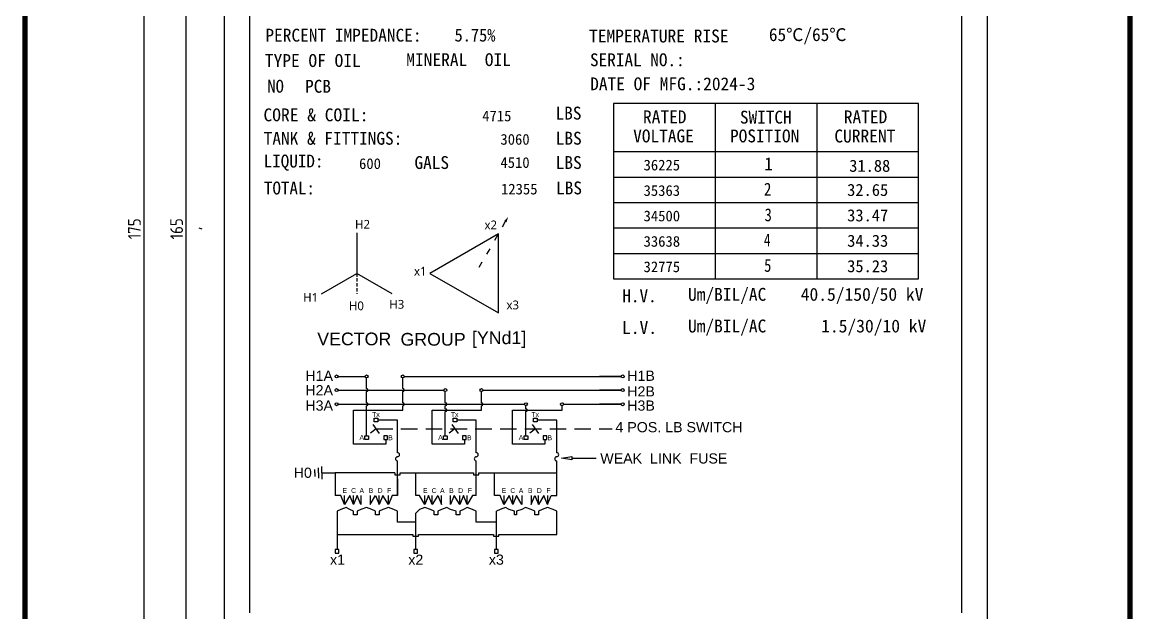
# Model space of a CAD drawing. Header units: inches. Extents: x 198356 to 209798, y -190593 to -183267.
# Drawn here: x 209579.4 to 209797.8, y -190119 to -190002.9 of the extents above; entities that cross this region are included whole.
import ezdxf
from ezdxf.enums import TextEntityAlignment as Align

# ---------------------------------------------------------------- set-up
doc = ezdxf.new("R2010")
doc.units = ezdxf.units.IN
doc.header["$LTSCALE"] = 13
doc.linetypes.add('ACAD_ISO03W100', pattern=[1.18, 0.47, -0.71])
doc.linetypes.add('DASHED', pattern=[0.75, 0.5, -0.25])
for name, color, linetype in [('1', 4, 'Continuous'), ('2', 3, 'Continuous'), ('4虚线层', 6, 'DASHED'), ('PDF_Geometry', 7, 'Continuous')]:
    doc.layers.add(name, color=color, linetype=linetype)
doc.layers.add('标注、文本', color=3, linetype='Continuous', lineweight=25)
doc.styles.add('Note Text (ANSI)', font='arial.ttf')
doc.styles.add('PDF FangSong', font='simfang.ttf')
doc.styles.get("Standard").update_dxf_attribs({"font": 'gbenor.shx', "bigfont": 'gbcbig.shx'})
doc.styles.add('宋体', font='msyh.ttf', dxfattribs={"width": 0.6})
doc.dimstyles.new('ISO-25', dxfattribs={"dimtxt": 2.5, "dimasz": 2.5, "dimexe": 1.25, "dimexo": 0.625, "dimtad": 1, "dimtxsty": 'Standard', "dimcen": 2.5, "dimadec": 0, "dimazin": 0, "dimtfac": 1, "dimtmove": 0, "dimatfit": 3, "dimfxl": 1, "dimarcsym": 0})

# ---------------------------------------------------------------- blocks, each defined once
blk = doc.blocks.new('*D58')
at = {"layer": '2', "color": 0, "linetype": 'Continuous', "lineweight": -2}
for p, q in [((209620.98, -189961.01), (209610.43, -189961.01)), ((209611.68, -190123.52), (209611.68, -189963.51)), ((209620.98, -190126.02), (209610.43, -190126.02))]:
    blk.add_line(p, q, dxfattribs=at)
at = {"layer": '2', "color": 0, "linetype": 'Continuous'}
for points in [[(209611.27, -189963.51), (209612.1, -189963.51), (209611.68, -189961.01)], [(209611.27, -190123.52), (209612.1, -190123.52), (209611.68, -190126.02)]]:
    blk.add_solid(points, dxfattribs=at)
at = {"layer": 'Defpoints', "color": 0, "linetype": 'Continuous'}
for p in [(209611.68, -189961.01), (209621.61, -189961.01), (209621.61, -190126.02)]:
    blk.add_point(p, dxfattribs=at)
at = {"layer": '2', "color": 0, "linetype": 'Continuous', "insert": (209609.81, -190043.52), "char_height": 2.5, "attachment_point": 5, "rotation": 90}
blk.add_mtext('165', dxfattribs=at)
blk = doc.blocks.new('*D59')
at = {"layer": '2', "color": 0, "linetype": 'Continuous', "lineweight": -2}
for p, q in [((209618.57, -189956.01), (209602.12, -189956.01)), ((209603.37, -189958.51), (209603.37, -190128.52)), ((209618.57, -190131.02), (209602.12, -190131.02))]:
    blk.add_line(p, q, dxfattribs=at)
at = {"layer": '2', "color": 0, "linetype": 'Continuous'}
for points in [[(209602.95, -189958.51), (209603.79, -189958.51), (209603.37, -189956.01)], [(209602.95, -190128.52), (209603.79, -190128.52), (209603.37, -190131.02)]]:
    blk.add_solid(points, dxfattribs=at)
at = {"layer": 'Defpoints', "color": 0, "linetype": 'Continuous'}
for p in [(209619.19, -189956.01), (209603.37, -190131.02), (209619.19, -190131.02)]:
    blk.add_point(p, dxfattribs=at)
at = {"layer": '2', "color": 0, "linetype": 'Continuous', "insert": (209601.5, -190043.52), "char_height": 2.5, "attachment_point": 5, "rotation": 90}
blk.add_mtext('175', dxfattribs=at)

msp = doc.modelspace()

# ---------------------------------------------------------------- linework, layer by layer
at = {"layer": '1', "color": 0, "linetype": 'Continuous'}
for p, q in [((209579.967, -190238.588), (209579.967, -189889.568)), ((209797.317, -189889.568), (209797.317, -190238.588))]:
    msp.add_line(p, q, dxfattribs=at)
at = {"layer": '1', "const_width": 1.05}
msp.add_lwpolyline([(209579.967, -189889.568), (209797.317, -189889.568), (209797.317, -190238.588), (209579.967, -190238.588), (209579.967, -189889.568), (209797.317, -189889.568)], dxfattribs=at)
at = {"layer": '2'}
for p, q in [((209673.076, -190044.496), (209659.587, -190052.284)), ((209673.076, -190060.072), (209673.076, -190044.496)), ((209659.587, -190052.284), (209673.076, -190060.072)), ((209652.705, -190091.523), (209641.005, -190091.523)), ((209653.785, -190091.523), (209668.185, -190091.523)), ((209669.265, -190091.523), (209684.565, -190091.523))]:
    msp.add_line(p, q, dxfattribs=at)
at = {"layer": '2', "linetype": 'Continuous'}
for p, q in [((209641.548, -190072.552), (209646.878, -190072.552)), ((209654.564, -190072.552), (209692.964, -190072.552)), ((209692.964, -190072.552), (209697.239, -190072.552)), ((209697.239, -190072.552), (209692.964, -190072.552)), ((209641.548, -190075.232), (209647.871, -190075.232)), ((209647.871, -190075.232), (209662.358, -190075.232)), ((209670.044, -190075.232), (209692.964, -190075.232)), ((209692.964, -190075.232), (209697.239, -190075.232)), ((209697.239, -190075.232), (209692.964, -190075.232)), ((209641.548, -190078.009), (209647.871, -190078.009)), ((209647.871, -190078.009), (209678.198, -190078.009)), ((209685.884, -190078.009), (209692.964, -190078.009)), ((209692.964, -190078.009), (209697.239, -190078.009)), ((209697.239, -190078.009), (209692.964, -190078.009)), ((209652.705, -190091.523), (209652.705, -190091.883)), ((209652.705, -190091.883), (209653.785, -190091.883)), ((209653.785, -190091.883), (209653.785, -190091.523)), ((209656.845, -190095.928), (209656.845, -190091.523)), ((209668.185, -190091.523), (209668.185, -190091.883)), ((209668.185, -190091.883), (209669.265, -190091.883)), ((209669.265, -190091.883), (209669.265, -190091.523)), ((209672.325, -190095.928), (209672.325, -190091.523))]:
    msp.add_line(p, q, dxfattribs=at)
at = {"layer": '2', "color": 3}
msp.add_line((209687.503, -190088.591), (209692.345, -190088.591), dxfattribs=at)
at = {"layer": '2', "linetype": 'Continuous'}
for points in [[(209695.691, -190018.915), (209695.691, -190053.345)], [(209755.733, -190053.345), (209755.733, -190018.915), (209695.691, -190018.915)], [(209715.686, -190018.915), (209715.686, -190053.345)], [(209735.682, -190018.915), (209735.682, -190053.345)], [(209695.691, -190028.294), (209755.733, -190028.294)], [(209695.691, -190033.349), (209755.733, -190033.349)], [(209695.691, -190038.348), (209755.733, -190038.348)], [(209695.691, -190043.347), (209755.733, -190043.347)], [(209695.691, -190048.346), (209755.733, -190048.346)], [(209695.691, -190053.345), (209755.733, -190053.345)], [(209647.167, -190074.943), (209647.167, -190072.841)], [(209647.167, -190077.72), (209647.167, -190075.522)], [(209662.647, -190077.72), (209662.647, -190075.522)], [(209647.167, -190084.253), (209647.167, -190078.299)], [(209662.647, -190078.889), (209662.647, -190078.299)], [(209662.647, -190084.253), (209662.647, -190079.468)], [(209678.487, -190078.889), (209678.487, -190078.299)], [(209678.487, -190084.253), (209678.487, -190079.468)], [(209648.685, -190081.119), (209648.685, -190080.759), (209649.045, -190080.759), (209649.405, -190080.759), (209649.405, -190081.119), (209649.405, -190081.479), (209649.045, -190081.479), (209648.685, -190081.479), (209648.685, -190081.119)], [(209653.245, -190087.541), (209653.245, -190081.119)], [(209664.165, -190081.119), (209664.165, -190080.759), (209664.525, -190080.759), (209664.885, -190080.759), (209664.885, -190081.119), (209664.885, -190081.479), (209664.525, -190081.479), (209664.165, -190081.479), (209664.165, -190081.119)], [(209668.725, -190087.541), (209668.725, -190081.119)], [(209680.005, -190081.119), (209680.005, -190080.759), (209680.365, -190080.759), (209680.725, -190080.759), (209680.725, -190081.119), (209680.725, -190081.479), (209680.365, -190081.479), (209680.005, -190081.479), (209680.005, -190081.119)], [(209684.565, -190087.541), (209684.565, -190081.119)], [(209646.807, -190084.613), (209646.807, -190084.253), (209647.167, -190084.253), (209647.527, -190084.253), (209647.527, -190084.613), (209647.527, -190084.973), (209647.167, -190084.973), (209646.807, -190084.973), (209646.807, -190084.613)], [(209651.284, -190084.613), (209651.284, -190084.253), (209650.924, -190084.253), (209650.564, -190084.253), (209650.564, -190084.613), (209650.564, -190084.973), (209650.924, -190084.973), (209651.284, -190084.973), (209651.284, -190084.613)], [(209662.287, -190084.613), (209662.287, -190084.253), (209662.647, -190084.253), (209663.007, -190084.253), (209663.007, -190084.613), (209663.007, -190084.973), (209662.647, -190084.973), (209662.287, -190084.973), (209662.287, -190084.613)], [(209666.764, -190084.613), (209666.764, -190084.253), (209666.404, -190084.253), (209666.044, -190084.253), (209666.044, -190084.613), (209666.044, -190084.973), (209666.404, -190084.973), (209666.764, -190084.973), (209666.764, -190084.613)], [(209678.127, -190084.613), (209678.127, -190084.253), (209678.487, -190084.253), (209678.847, -190084.253), (209678.847, -190084.613), (209678.847, -190084.973), (209678.487, -190084.973), (209678.127, -190084.973), (209678.127, -190084.613)], [(209682.604, -190084.613), (209682.604, -190084.253), (209682.244, -190084.253), (209681.884, -190084.253), (209681.884, -190084.613), (209681.884, -190084.973), (209682.244, -190084.973), (209682.604, -190084.973), (209682.604, -190084.613)], [(209653.245, -190095.928), (209653.245, -190089.141)], [(209668.725, -190095.928), (209668.725, -190089.141)], [(209684.565, -190095.928), (209684.565, -190089.141)], [(209638.359, -190091.523), (209641.005, -190091.523)], [(209641.005, -190091.523), (209641.005, -190095.928)], [(209653.245, -190095.928), (209653.245, -190092.688), (209653.245, -190095.928)], [(209644.605, -190097.728), (209643.885, -190095.928), (209642.805, -190097.728), (209642.085, -190095.928), (209641.005, -190095.928)], [(209642.805, -190097.728), (209642.805, -190095.928)], [(209646.045, -190095.928), (209646.045, -190097.728), (209645.325, -190095.928), (209644.605, -190097.728), (209644.605, -190095.928)], [(209647.845, -190095.928), (209647.845, -190097.728), (209648.925, -190095.928), (209649.645, -190097.728), (209649.645, -190095.928)], [(209650.365, -190095.928), (209649.645, -190097.728)], [(209651.445, -190097.728), (209650.365, -190095.928)], [(209653.245, -190095.928), (209652.165, -190095.928), (209651.445, -190097.728), (209651.445, -190095.928)], [(209658.645, -190097.728), (209657.565, -190095.928), (209656.845, -190095.928)], [(209661.165, -190095.928), (209660.085, -190097.728), (209659.365, -190095.928), (209658.645, -190097.728), (209658.645, -190095.928)], [(209660.085, -190097.728), (209660.085, -190095.928)], [(209661.165, -190095.928), (209661.885, -190097.728)], [(209661.885, -190097.728), (209661.885, -190095.928)], [(209668.725, -190095.928), (209668.005, -190095.928), (209666.925, -190097.728), (209666.205, -190095.928), (209665.485, -190097.728), (209664.405, -190095.928), (209663.685, -190097.728), (209663.685, -190095.928)], [(209665.485, -190097.728), (209665.485, -190095.928)], [(209666.925, -190097.728), (209666.925, -190095.928)], [(209674.125, -190095.928), (209674.125, -190097.728), (209673.405, -190095.928), (209672.325, -190095.928)], [(209677.725, -190095.928), (209677.725, -190097.728), (209676.645, -190095.928), (209675.925, -190097.728), (209675.205, -190095.928), (209674.125, -190097.728)], [(209675.925, -190097.728), (209675.925, -190095.928)], [(209679.525, -190095.928), (209679.525, -190097.728), (209680.245, -190095.928), (209680.965, -190097.728), (209680.965, -190095.928)], [(209682.045, -190095.928), (209680.965, -190097.728)], [(209682.765, -190095.928), (209682.765, -190097.728), (209682.045, -190095.928)], [(209682.765, -190097.728), (209683.485, -190095.928), (209684.565, -190095.928)], [(209644.605, -190099.043), (209643.885, -190098.683), (209643.165, -190098.323), (209642.085, -190098.683), (209641.365, -190099.043)], [(209641.365, -190099.043), (209641.365, -190106.561)], [(209644.605, -190099.763), (209644.605, -190099.043)], [(209648.925, -190099.043), (209648.205, -190098.683), (209647.125, -190098.323), (209646.045, -190098.683), (209645.325, -190099.043)], [(209645.325, -190099.043), (209645.325, -190099.763)], [(209648.925, -190099.763), (209648.925, -190099.043)], [(209653.245, -190099.043), (209652.525, -190098.683), (209651.445, -190098.323), (209650.365, -190098.683), (209649.645, -190099.043)], [(209649.645, -190099.043), (209649.645, -190099.763)], [(209653.245, -190101.203), (209653.245, -190099.043)], [(209660.445, -190099.043), (209659.725, -190098.683), (209658.645, -190098.323), (209657.565, -190098.683), (209656.845, -190099.403)], [(209656.845, -190106.561), (209656.845, -190099.403)], [(209660.445, -190099.763), (209660.445, -190099.043)], [(209664.765, -190099.043), (209663.685, -190098.683), (209662.965, -190098.323), (209661.885, -190098.683), (209661.165, -190099.043)], [(209661.165, -190099.043), (209661.165, -190099.763)], [(209664.765, -190099.763), (209664.765, -190099.043)], [(209668.725, -190099.043), (209668.005, -190098.683), (209666.925, -190098.323), (209666.205, -190098.683), (209665.485, -190099.043)], [(209665.485, -190099.043), (209665.485, -190099.763)], [(209668.725, -190101.203), (209668.725, -190099.043)], [(209668.725, -190099.043), (209668.725, -190099.043)], [(209676.285, -190099.043), (209675.205, -190098.683), (209674.485, -190098.323), (209673.405, -190098.683), (209672.685, -190099.043)], [(209672.685, -190106.561), (209672.685, -190099.043)], [(209676.285, -190099.763), (209676.285, -190099.043)], [(209680.245, -190099.043), (209679.525, -190098.683), (209678.445, -190098.323), (209677.725, -190098.683), (209676.645, -190099.043)], [(209676.645, -190099.043), (209676.645, -190099.763)], [(209680.245, -190099.763), (209680.245, -190099.043)], [(209684.565, -190099.043), (209683.845, -190098.683), (209682.765, -190098.323), (209681.685, -190098.683), (209680.965, -190099.043)], [(209680.965, -190099.043), (209680.965, -190099.763)], [(209684.565, -190103.609), (209684.565, -190099.043)], [(209684.565, -190099.043), (209684.565, -190099.043)], [(209645.325, -190099.763), (209644.605, -190099.763)], [(209649.645, -190099.763), (209648.925, -190099.763)], [(209656.845, -190101.203), (209653.245, -190101.203)], [(209661.165, -190099.763), (209660.445, -190099.763)], [(209665.485, -190099.763), (209664.765, -190099.763)], [(209672.685, -190101.203), (209668.725, -190101.203)], [(209676.645, -190099.763), (209676.285, -190099.763)], [(209680.965, -190099.763), (209680.245, -190099.763)], [(209656.284, -190103.609), (209656.284, -190103.969), (209656.644, -190103.969), (209657.364, -190103.969), (209657.364, -190103.609)], [(209672.124, -190103.609), (209672.124, -190103.969), (209672.484, -190103.969), (209673.204, -190103.969), (209673.204, -190103.609)], [(209641.725, -190106.921), (209641.725, -190106.561), (209641.365, -190106.561), (209641.005, -190106.561), (209641.005, -190106.921), (209641.005, -190107.281), (209641.365, -190107.281), (209641.725, -190107.281), (209641.725, -190106.921)], [(209657.205, -190106.921), (209657.205, -190106.561), (209656.845, -190106.561), (209656.485, -190106.561), (209656.485, -190106.921), (209656.485, -190107.281), (209656.845, -190107.281), (209657.205, -190107.281), (209657.205, -190106.921)], [(209673.045, -190106.921), (209673.045, -190106.561), (209672.685, -190106.561), (209672.325, -190106.561), (209672.325, -190106.921), (209672.325, -190107.281), (209672.685, -190107.281), (209673.045, -190107.281), (209673.045, -190106.921)]]:
    msp.add_lwpolyline(points, dxfattribs=at)
at = {"layer": '2', "linetype": 'ACAD_ISO03W100', "ltscale": 0.2}
msp.add_lwpolyline([(209674.45, -190042.116), (209668.58, -190052.284)], dxfattribs=at)
at = {"layer": '2'}
msp.add_lwpolyline([(209674.99, -190041.182, 0, 0.54, 0), (209674.45, -190042.116, 0.54, 0.54, 0)], format="xyseb", dxfattribs=at)
for points in [[(209645.252, -190044.29), (209645.252, -190052.284)], [(209638.329, -190056.281), (209645.252, -190052.284)], [(209652.175, -190056.281), (209645.252, -190052.284)]]:
    msp.add_lwpolyline(points, dxfattribs=at)
for centre, start, end in [((209653.245, -190088.741), 90, 270), ((209653.245, -190087.941), 270, 90), ((209668.725, -190088.741), 90, 270), ((209668.725, -190087.941), 270, 90), ((209684.565, -190088.741), 90, 270), ((209684.565, -190087.941), 270, 90)]:
    msp.add_arc(centre, 0.4, start, end, dxfattribs=at)
at = {"layer": '4虚线层', "ltscale": 0.1}
msp.add_line((209645.252, -190052.284), (209645.252, -190056.312), dxfattribs=at)
at = {"layer": '4虚线层', "ltscale": 0.5}
msp.add_line((209649.045, -190082.866), (209695.436, -190082.866), dxfattribs=at)
at = {"layer": 'PDF_Geometry', "lineweight": 25}
for points in [[(209619.192, -189956.008), (209769.213, -189956.008), (209769.213, -190131.023), (209619.192, -190131.023), (209619.192, -189956.008)], [(209624.191, -190119.004), (209624.191, -189967.971)], [(209764.158, -189967.971), (209764.158, -190119.004)], [(209614.811, -190043.572), (209614.249, -190043.403)]]:
    msp.add_lwpolyline(points, dxfattribs=at)
at = {"layer": '标注、文本'}
for p, q in [((209654.275, -190074.943), (209654.275, -190072.841)), ((209654.275, -190077.72), (209654.275, -190075.522)), ((209669.755, -190077.72), (209669.755, -190075.522)), ((209644.564, -190085.833), (209644.564, -190079.178)), ((209644.564, -190079.178), (209654.275, -190079.178)), ((209654.275, -190079.178), (209654.275, -190078.299)), ((209660.044, -190085.833), (209660.044, -190079.178)), ((209660.044, -190079.178), (209669.755, -190079.178)), ((209669.755, -190079.178), (209669.755, -190078.299)), ((209675.884, -190085.833), (209675.884, -190079.178)), ((209675.884, -190079.178), (209685.595, -190079.178)), ((209685.595, -190079.178), (209685.595, -190078.299)), ((209648.422, -190082), (209649.669, -190083.732)), ((209653.245, -190081.119), (209649.405, -190081.119)), ((209663.902, -190082), (209665.149, -190083.732)), ((209668.725, -190081.119), (209664.885, -190081.119)), ((209679.742, -190082), (209680.989, -190083.732)), ((209684.565, -190081.119), (209680.725, -190081.119)), ((209649.045, -190082.866), (209647.946, -190083.688)), ((209664.525, -190082.866), (209663.426, -190083.688)), ((209680.365, -190082.866), (209679.266, -190083.688)), ((209650.924, -190085.833), (209644.564, -190085.833)), ((209650.924, -190084.973), (209650.924, -190085.833)), ((209666.404, -190085.833), (209660.044, -190085.833)), ((209666.404, -190084.973), (209666.404, -190085.833)), ((209682.244, -190085.833), (209675.884, -190085.833)), ((209682.244, -190084.973), (209682.244, -190085.833)), ((209685.503, -190088.591), (209687.503, -190088.257)), ((209687.503, -190088.924), (209685.503, -190088.591)), ((209687.503, -190088.257), (209687.503, -190088.924)), ((209637, -190091.523), (209637, -190090.843)), ((209637.68, -190091.523), (209637.68, -190090.522)), ((209638.359, -190091.523), (209638.359, -190090.28)), ((209637, -190091.523), (209637, -190092.203)), ((209637.68, -190091.523), (209637.68, -190092.524)), ((209638.359, -190091.523), (209638.359, -190092.766)), ((209641.365, -190103.609), (209656.284, -190103.609)), ((209657.364, -190103.609), (209672.124, -190103.609)), ((209673.204, -190103.609), (209684.565, -190103.609))]:
    msp.add_line(p, q, dxfattribs=at)
for centre in [(209641.259, -190072.552), (209647.167, -190072.552), (209654.275, -190072.552), (209697.528, -190072.552), (209641.259, -190075.232), (209662.647, -190075.232), (209669.755, -190075.232), (209697.528, -190075.232), (209641.259, -190078.009), (209678.487, -190078.009), (209685.595, -190078.009), (209697.528, -190078.009)]:
    msp.add_circle(centre, 0.29, dxfattribs=at)
for centre in [(209647.167, -190075.232), (209654.275, -190075.232), (209647.167, -190078.009), (209654.275, -190078.009), (209662.647, -190078.009), (209669.755, -190078.009), (209662.647, -190079.178), (209678.487, -190079.178)]:
    msp.add_arc(centre, 0.29, 270, 90, dxfattribs=at)

# ---------------------------------------------------------------- texts
at = {"layer": '2'}
for s, height, style, p in [('H2', 1.7267, '宋体', (209644.895, -190043.507)), ('x2', 1.7267, '宋体', (209670.351, -190043.626)), ('x1', 1.7267, '宋体', (209656.485, -190052.721)), ('H1', 1.7267, '宋体', (209634.694, -190057.869)), ('H0', 1.7267, '宋体', (209643.68, -190059.529)), ('H3', 1.7267, '宋体', (209651.618, -190059.233)), ('x3', 1.7267, '宋体', (209674.669, -190059.354)), ('VECTOR', 2.5, 'Note Text (ANSI)', (209637.463, -190066.423)), ('GROUP', 2.5, 'Note Text (ANSI)', (209653.838, -190066.496)), ('[YNd1]', 2.5, 'Note Text (ANSI)', (209667.894, -190066.193))]:
    msp.add_text(s, height=height, dxfattribs=dict(at, style=style)).set_placement(p)
at = {"layer": '2', "style": 'Note Text (ANSI)'}
for s, p in [('H1A', (209640.559, -190073.413)), ('H2A', (209640.559, -190076.256)), ('H3A', (209640.559, -190079.269)), ('H0', (209636.4, -190092.475))]:
    msp.add_text(s, height=2, dxfattribs=at).set_placement(p, align=Align.RIGHT)
at = {"layer": '2', "linetype": 'Continuous', "style": 'Note Text (ANSI)'}
for s, p in [('H1B', (209703.858, -190073.413)), ('H2B', (209703.858, -190076.488)), ('H3B', (209703.858, -190079.269)), ('WEAK  LINK  FUSE', (209718.113, -190089.666))]:
    msp.add_text(s, height=2, dxfattribs=at).set_placement(p, align=Align.RIGHT)
at = {"layer": '2', "style": 'Note Text (ANSI)'}
for s, height, p in [('Tx', 0.96, (209649.001, -190080.01)), ('Tx', 0.96, (209664.481, -190080.01)), ('Tx', 0.96, (209680.321, -190080.01)), ('A', 0.96, (209646.223, -190084.532)), ('B', 0.96, (209651.876, -190084.603)), ('A', 0.96, (209661.703, -190084.532)), ('B', 0.96, (209667.356, -190084.603)), ('A', 0.96, (209677.543, -190084.532)), ('B', 0.96, (209683.196, -190084.603)), ('E', 0.96, (209642.864, -190094.968)), ('C', 0.96, (209644.605, -190094.977)), ('A', 0.96, (209646.222, -190094.977)), ('B', 0.96, (209648.025, -190094.977)), ('D', 0.96, (209649.825, -190094.977)), ('F', 0.96, (209651.625, -190094.977)), ('E', 0.96, (209658.704, -190094.968)), ('C', 0.96, (209660.445, -190094.977)), ('A', 0.96, (209662.062, -190094.977)), ('B', 0.96, (209663.865, -190094.977)), ('D', 0.96, (209665.665, -190094.977)), ('F', 0.96, (209667.465, -190094.977)), ('E', 0.96, (209674.184, -190094.968)), ('C', 0.96, (209675.925, -190094.977)), ('A', 0.96, (209677.542, -190094.977)), ('B', 0.96, (209679.345, -190094.977)), ('D', 0.96, (209681.145, -190094.977)), ('F', 0.96, (209682.945, -190094.977)), ('x1', 2, (209641.446, -190108.561)), ('x2', 2, (209656.845, -190108.561)), ('x3', 2, (209672.685, -190108.561))]:
    msp.add_text(s, height=height, dxfattribs=at).set_placement(p, align=Align.MIDDLE)
at = {"layer": '2', "linetype": 'Continuous', "attachment_point": 7, "style": 'PDF FangSong'}
for s, insert, char_height in [('\\W0.990022;PERCENT IMPEDANCE:', (209627.261, -190006.768), 2.53409), ('{\\W0.9335;5.75%}', (209664.461, -190006.754), 2.53409), ('{\\W0.9951;TEMPERATURE RISE}', (209690.903, -190006.927), 2.53409), ('\\W0.984330;65℃/65℃', (209726.279, -190007.231), 2.53409), ('\\W0.994479;TYPE OF OIL', (209627.16, -190011.749), 2.53409), ('{\\W0.9956;MINERAL  OIL}', (209654.962, -190011.582), 2.53409), ('\\W0.981992;SERIAL NO.:', (209691.106, -190011.605), 2.53409), ('\\W0.943330;NO', (209627.652, -190016.803), 2.53409), ('\\W0.986198;PCB', (209635.066, -190016.817), 2.53409), ('{\\W0.9917;DATE OF MFG.:2024-3}', (209691.134, -190016.325), 2.53409), ('{\\W0.9982;CORE & COIL:             \\fSimSun|b0|i0|c134|p2;\\H0.8333x;\\W1;4715}', (209626.885, -190022.436), 2.53409), ('\\W0.985571;LBS', (209684.329, -190022.088), 2.53409), ('\\W0.993144;RATED', (209701.517, -190022.783), 2.53409), ('\\W0.980891;SWITCH', (209720.588, -190022.885), 2.53409), ('\\W0.993144;RATED', (209741.005, -190022.783), 2.53409), ('\\W0.988717;TANK & FITTINGS:', (209626.928, -190027.041), 2.53409), ('{\\fSimSun|b0|i0|c134|p2;\\H0.8333x;3060}', (209673.483, -190027.026), 2.53409), ('\\W0.985572;LBS', (209684.372, -190027.026), 2.53409), ('\\W0.988174;VOLTAGE', (209699.591, -190026.577), 2.53409), ('\\W0.987833;POSITION', (209718.633, -190026.577), 2.53409), ('\\W0.993883;CURRENT', (209739.152, -190026.592), 2.53409), ('{\\W0.976;LIQUID:}', (209626.913, -190032.109), 2.53409), ('{\\fSimSun|b0|i0|c134|p2;\\H0.8333x;600}', (209645.68, -190031.805), 2.53409), ('{\\W0.9851;GALS}', (209656.584, -190031.805), 2.53409), ('{\\fSimSun|b0|i0|c134|p2;\\H0.8333x;4510}', (209673.483, -190031.586), 2.53409), ('\\W0.985572;LBS', (209684.372, -190031.805), 2.53409), ('\\W0.985653;1', (209725.381, -190032.008), 2.53409), ('{\\fSimSun|b0|i0|c134|p2;\\H0.8333x;36225}', (209701.633, -190032.08), 2.53409), ('{\\fSimSun|b0|i0|c134|p2;\\H0.8333x;31.88}', (209742.073, -190032.358), 2.85085), ('\\W0.968789;TOTAL:', (209626.986, -190036.815), 2.53409), ('\\W0.985572;LBS', (209684.43, -190036.801), 2.53409), ('{\\fSimSun|b0|i0|c134|p2;\\H0.8333x;12355}', (209673.599, -190036.801), 2.53409), ('{\\fSimSun|b0|i0|c134|p2;\\H0.8333x;35363}', (209701.633, -190037.09), 2.53409), ('\\W0.858812;2', (209725.294, -190037.003), 2.53409), ('{\\fSimSun|b0|i0|c134|p2;\\H0.8333x;32.65}', (209741.671, -190037.105), 2.85085), ('{\\fSimSun|b0|i0|c134|p2;\\H0.8333x;34500}', (209701.633, -190042.086), 2.53409), ('\\W0.824342;3', (209725.439, -190042.086), 2.53409), ('{\\fSimSun|b0|i0|c134|p2;\\H0.8333x;\\C1;33.47}', (209741.671, -190042.1), 2.85085), ('{\\fSimSun|b0|i0|c134|p2;\\H0.8333x;33638}', (209701.633, -190047.082), 2.53409), ('\\W0.781747;4', (209725.279, -190046.995), 2.53409), ('{\\fSimSun|b0|i0|c134|p2;\\H0.8333x;34.33}', (209741.671, -190047.096), 2.85085), ('{\\fSimSun|b0|i0|c134|p2;\\H0.8333x;32775}', (209701.633, -190052.078), 2.53409), ('\\W0.834647;5', (209725.337, -190052.02), 2.53409), ('{\\fSimSun|b0|i0|c134|p2;\\H0.8333x;35.23}', (209741.671, -190052.092), 2.85085), ('\\W0.982224;H.V.', (209697.448, -190058), 2.53409), ('\\W0.991650;Um/BIL/AC', (209710.379, -190058.29), 2.53409), ('{\\W0.9996;40.5/150/50 kV}', (209732.543, -190058.29), 2.53409), ('\\W0.998704;L.V.', (209697.405, -190064.227), 2.53409), ('\\W0.991650;Um/BIL/AC', (209710.379, -190064.516), 2.53409), ('\\W0.999633;1.5/30/10 kV', (209736.56, -190064.516), 2.53409)]:
    msp.add_mtext(s, dxfattribs=dict(at, insert=insert, char_height=char_height))
at = {"layer": '2', "linetype": 'Continuous', "insert": (209696.104, -190081.518), "char_height": 2, "width": 708.0049, "attachment_point": 1, "style": 'Note Text (ANSI)'}
msp.add_mtext('4 POS. LB SWITCH', dxfattribs=at)

# ---------------------------------------------------------------- dimensions: what is measured, and where the dimension line sits
at = {"layer": '2', "linetype": 'Continuous'}
for base, p1, p2, picture, middle in [((209603.37, -190131.023), (209619.192, -189956.008), (209619.192, -190131.023), '*D59', (209601.495, -190043.516)), ((209611.682, -189961.007), (209621.607, -190126.024), (209621.607, -189961.007), '*D58', (209609.807, -190043.516))]:
    dim = msp.add_linear_dim(base=base, p1=p1, p2=p2, angle=90, dimstyle='ISO-25', override={"dimdec": 0}, dxfattribs=at)
    dim.commit()
    dim.dimension.update_dxf_attribs({"geometry": picture, "text_midpoint": middle})

doc.saveas('drawing.dxf')
